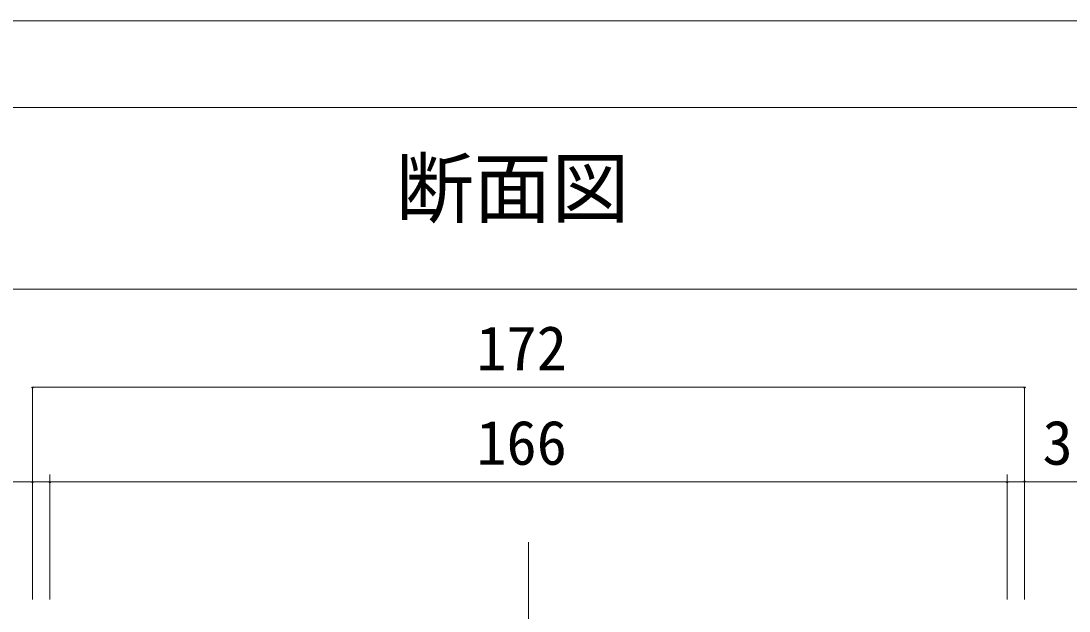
# Model space of a CAD drawing. Units: millimetres on the paper, enlarged 10 times, with parts at other scales. Extents: x -1985 to 2015, y -1370 to 1400.
# Drawn here: x -1063 to -458, y 1059 to 1400 of the extents above; entities that cross this region are included whole.
import ezdxf
from ezdxf.enums import TextEntityAlignment as Align

# ---------------------------------------------------------------- set-up
doc = ezdxf.new("R2010")
doc.units = ezdxf.units.MM
doc.header["$LTSCALE"] = 10
doc.linetypes.add('CHAIN2', pattern=[12, 9, -1, 1, -1])
for name, color, linetype, lineweight in [('1-1_0', 7, 'Continuous', 20), ('2-0_18', 4, 'Continuous', 9), ('2-1', 7, 'Continuous', 20)]:
    doc.layers.add(name, color=color, linetype=linetype, lineweight=lineweight)
doc.styles.add('ＭＳ ゴシック', font='')
doc.styles.get('ＭＳ ゴシック').set_extended_font_data('MS Gothic')

msp = doc.modelspace()

# ---------------------------------------------------------------- linework, layer by layer
at = {"layer": '1-1_0'}
for p, q in [((-1935, 1350), (395, 1350)), ((-1935, 1350), (395, 1350)), ((-1935, 1245), (395, 1245)), ((-1935, 1245), (395, 1245))]:
    msp.add_line(p, q, dxfattribs=at)
msp.add_lwpolyline([(-1985, -1370), (2015, -1370), (2015, 1400), (-1985, 1400)], close=True, dxfattribs=at)
at = {"layer": '2-0_18', "linetype": 'CHAIN2'}
msp.add_line((-770, 1098.66), (-770, 1.93), dxfattribs=at)
at = {"layer": '2-1', "color": 4, "lineweight": 9}
for p, q in [((-1056.15, 1188.28), (-1057.19, 1188.28)), ((-1056.67, 1137.83), (-1056.67, 1188.28)), ((-1056.67, 1188.28), (-1056.67, 1137.83)), ((-1056.67, 1188.28), (-483.33, 1188.28)), ((-482.81, 1188.28), (-483.85, 1188.28)), ((-1056.15, 1133.66), (-1057.19, 1133.66)), ((-1046.15, 1133.66), (-1047.19, 1133.66)), ((-492.81, 1133.66), (-493.85, 1133.66)), ((-483.85, 1133.66), (-482.81, 1133.66)), ((-483.33, 1065.58), (-483.33, 1137.83))]:
    msp.add_line(p, q, dxfattribs=at)
for points in [[(-483.33, 1137.83), (-483.33, 1188.28), (-483.33, 1137.83)], [(-1086.94, 1133.66), (-1056.67, 1133.66), (-1046.67, 1133.66), (-493.33, 1133.66), (-483.33, 1133.66), (-453.06, 1133.66)], [(-1056.67, 1127.04), (-1056.67, 1065.58), (-1056.67, 1137.83)], [(-1046.67, 1065.58), (-1046.67, 1137.83), (-1046.67, 1065.58)], [(-493.33, 1065.58), (-493.33, 1137.83), (-493.33, 1065.58)]]:
    msp.add_lwpolyline(points, dxfattribs=at)
for centre, start, end in [((-1056.67, 1188.28), 180, 0), ((-483.33, 1188.28), 180, 0), ((-1056.67, 1133.66), 180, 0), ((-1046.67, 1133.66), 180, 0), ((-493.33, 1133.66), 180, 0), ((-483.33, 1133.66), 0, 180)]:
    msp.add_arc(centre, 0.521, start, end, dxfattribs=at)

# ---------------------------------------------------------------- texts
at = {"layer": '1-1_0', "style": 'ＭＳ ゴシック'}
msp.add_text('断面図', height=32.99, dxfattribs=at).set_placement((-846.74, 1276.98), align=Align.BOTTOM_LEFT)
at = {"layer": '2-1', "style": 'ＭＳ ゴシック'}
for s, p in [('172', (-800.22, 1190.37)), ('166', (-800.22, 1135.75)), ('3', (-472.92, 1135.75))]:
    msp.add_text(s, height=25.66, dxfattribs=at).set_placement(p, align=Align.BOTTOM_LEFT)

doc.saveas('drawing.dxf')
